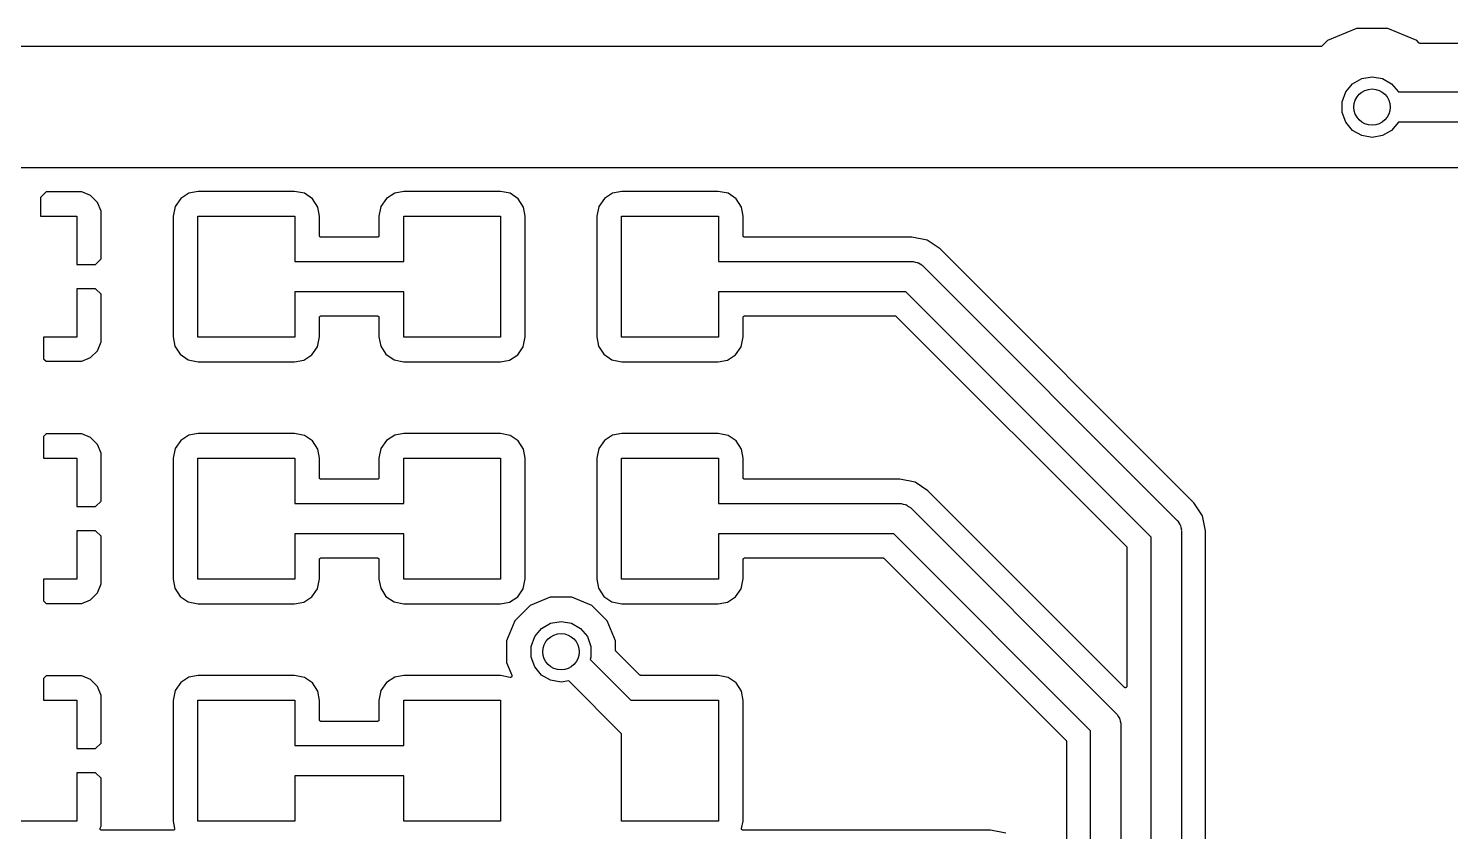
# Model space of a CAD drawing. Extents: x 0.3 to 75.7, y -92.7 to -2.
# Drawn here: x 12.4 to 24.15, y -64.49 to -57.85 of the extents above; entities that cross this region are included whole.
import ezdxf

# ---------------------------------------------------------------- set-up
doc = ezdxf.new("R2010")
doc.units = 0
doc.header["$MEASUREMENT"] = 0
doc.layers.add('BLACK', color=7, linetype='CONTINUOUS')

msp = doc.modelspace()

# ---------------------------------------------------------------- linework, layer by layer
at = {"layer": 'Black'}
for p, q in [((23.3713, -57.8499), (23.1323, -57.9486)), ((23.6299, -57.8501), (23.3713, -57.8499)), ((23.8687, -57.9493), (23.6299, -57.8501)), ((23.0755, -58), (4.513, -58)), ((23.076, -57.9999), (23.0755, -58)), ((23.0766, -58), (23.076, -57.9999)), ((23.0782, -57.9995), (23.0766, -58)), ((23.0799, -57.9992), (23.0782, -57.9995)), ((23.0804, -57.9989), (23.0799, -57.9992)), ((23.0809, -57.9988), (23.0804, -57.9989)), ((23.0823, -57.9978), (23.0809, -57.9988)), ((23.0838, -57.997), (23.0823, -57.9978)), ((23.0842, -57.9965), (23.0838, -57.997)), ((23.0846, -57.9962), (23.0842, -57.9965)), ((23.1323, -57.9486), (23.0846, -57.9962)), ((23.8905, -57.9712), (23.8687, -57.9493)), ((23.891, -57.9715), (23.8905, -57.9712)), ((23.8914, -57.972), (23.891, -57.9715)), ((23.8929, -57.9728), (23.8914, -57.972)), ((23.8942, -57.9738), (23.8929, -57.9728)), ((23.8948, -57.9739), (23.8942, -57.9738)), ((23.8953, -57.9742), (23.8948, -57.9739)), ((23.897, -57.9745), (23.8953, -57.9742)), ((23.8986, -57.9749), (23.897, -57.9745)), ((23.8992, -57.9749), (23.8986, -57.9749)), ((23.8997, -57.975), (23.8992, -57.9749)), ((30.3005, -57.975), (23.8997, -57.975)), ((23.3387, -58.3078), (23.4142, -58.2642)), ((23.4142, -58.2642), (23.5, -58.249)), ((23.5, -58.249), (23.5858, -58.2642)), ((23.5858, -58.2642), (23.6613, -58.3078)), ((23.2529, -58.4564), (23.2827, -58.3745)), ((23.2827, -58.3745), (23.3387, -58.3078)), ((23.6613, -58.3078), (23.7173, -58.3745)), ((23.7173, -58.3745), (23.7175, -58.375)), ((23.7175, -58.375), (25.6, -58.375)), ((23.2529, -58.5436), (23.2529, -58.4564)), ((23.2827, -58.6255), (23.2529, -58.5436)), ((23.7175, -58.625), (23.7173, -58.6255)), ((25.6, -58.625), (23.7175, -58.625)), ((23.3387, -58.6922), (23.2827, -58.6255)), ((23.4142, -58.7358), (23.3387, -58.6922)), ((23.5, -58.751), (23.4142, -58.7358)), ((23.5858, -58.7358), (23.5, -58.751)), ((23.6613, -58.6922), (23.5858, -58.7358)), ((23.7173, -58.6255), (23.6613, -58.6922)), ((0.288, -59), (25.562, -59)), ((12.5456, -59.2), (12.5, -59.2456)), ((12.8398, -59.2), (12.5456, -59.2)), ((12.9133, -59.2304), (12.8398, -59.2)), ((13.726, -59.21), (13.6578, -59.2538)), ((13.8012, -59.1958), (13.726, -59.21)), ((14.5987, -59.1958), (13.8012, -59.1958)), ((14.6793, -59.2122), (14.5987, -59.1958)), ((14.7462, -59.2578), (14.6793, -59.2122)), ((15.426, -59.21), (15.3578, -59.2538)), ((15.5012, -59.1958), (15.426, -59.21)), ((16.2987, -59.1958), (15.5012, -59.1958)), ((16.3793, -59.2122), (16.2987, -59.1958)), ((16.4462, -59.2578), (16.3793, -59.2122)), ((17.226, -59.21), (17.1578, -59.2538)), ((17.3012, -59.1958), (17.226, -59.21)), ((18.0987, -59.1958), (17.3012, -59.1958)), ((18.1793, -59.2122), (18.0987, -59.1958)), ((18.2462, -59.2578), (18.1793, -59.2122)), ((12.5, -59.2456), (12.5, -59.4)), ((12.9696, -59.2867), (12.9133, -59.2304)), ((13, -59.3602), (12.9696, -59.2867)), ((13.6122, -59.3207), (13.5958, -59.4013)), ((13.6578, -59.2538), (13.6122, -59.3207)), ((14.79, -59.326), (14.7462, -59.2578)), ((14.8042, -59.4012), (14.79, -59.326)), ((15.3122, -59.3207), (15.2958, -59.4013)), ((15.3578, -59.2538), (15.3122, -59.3207)), ((16.49, -59.326), (16.4462, -59.2578)), ((16.5042, -59.4012), (16.49, -59.326)), ((17.1122, -59.3207), (17.0958, -59.4013)), ((17.1578, -59.2538), (17.1122, -59.3207)), ((18.29, -59.326), (18.2462, -59.2578)), ((18.3042, -59.4012), (18.29, -59.326)), ((12.5, -59.4), (12.8, -59.4)), ((12.8, -59.4), (12.8, -59.8)), ((13, -59.4), (13, -59.3602)), ((13, -59.7544), (13, -59.4)), ((13.5958, -59.4013), (13.5958, -60.3988)), ((13.8, -60.4), (13.8, -59.4)), ((13.8, -59.4), (14.6, -59.4)), ((14.6, -59.4), (14.6, -59.775)), ((14.8042, -59.562), (14.8042, -59.4012)), ((15.2958, -59.4013), (15.2958, -59.562)), ((15.5, -59.775), (15.5, -59.4)), ((15.5, -59.4), (16.3, -59.4)), ((16.3, -59.4), (16.3, -60.4)), ((16.5042, -60.3987), (16.5042, -59.4012)), ((17.0958, -59.4013), (17.0958, -60.3988)), ((17.3, -60.4), (17.3, -59.4)), ((17.3, -59.4), (18.1, -59.4)), ((18.1, -59.4), (18.1, -59.775)), ((18.3042, -59.562), (18.3042, -59.4012)), ((14.8044, -59.5631), (14.8042, -59.562)), ((14.8044, -59.5643), (14.8044, -59.5631)), ((14.8048, -59.5653), (14.8044, -59.5643)), ((15.2956, -59.5643), (15.2952, -59.5653)), ((15.2958, -59.562), (15.2956, -59.5631)), ((15.2956, -59.5631), (15.2956, -59.5643)), ((18.3044, -59.5631), (18.3042, -59.562)), ((18.3044, -59.5643), (18.3044, -59.5631)), ((18.3048, -59.5653), (18.3044, -59.5643)), ((14.805, -59.5664), (14.8048, -59.5653)), ((14.8055, -59.5674), (14.805, -59.5664)), ((14.8059, -59.5685), (14.8055, -59.5674)), ((14.8066, -59.5694), (14.8059, -59.5685)), ((14.8072, -59.5704), (14.8066, -59.5694)), ((14.8081, -59.5711), (14.8072, -59.5704)), ((14.8088, -59.572), (14.8081, -59.5711)), ((14.8098, -59.5725), (14.8088, -59.572)), ((14.8107, -59.5733), (14.8098, -59.5725)), ((14.8117, -59.5736), (14.8107, -59.5733)), ((14.8127, -59.5742), (14.8117, -59.5736)), ((14.8138, -59.5744), (14.8127, -59.5742)), ((14.8149, -59.5748), (14.8138, -59.5744)), ((14.8161, -59.5748), (14.8149, -59.5748)), ((14.8172, -59.575), (14.8161, -59.5748)), ((15.2828, -59.575), (14.8172, -59.575)), ((15.2839, -59.5748), (15.2828, -59.575)), ((15.2851, -59.5748), (15.2839, -59.5748)), ((15.2862, -59.5744), (15.2851, -59.5748)), ((15.2873, -59.5742), (15.2862, -59.5744)), ((15.2883, -59.5736), (15.2873, -59.5742)), ((15.2893, -59.5733), (15.2883, -59.5736)), ((15.2902, -59.5725), (15.2893, -59.5733)), ((15.2912, -59.572), (15.2902, -59.5725)), ((15.2919, -59.5711), (15.2912, -59.572)), ((15.2928, -59.5704), (15.2919, -59.5711)), ((15.2934, -59.5694), (15.2928, -59.5704)), ((15.2941, -59.5685), (15.2934, -59.5694)), ((15.2945, -59.5674), (15.2941, -59.5685)), ((15.295, -59.5664), (15.2945, -59.5674)), ((15.2952, -59.5653), (15.295, -59.5664)), ((18.305, -59.5664), (18.3048, -59.5653)), ((18.3055, -59.5674), (18.305, -59.5664)), ((18.3059, -59.5685), (18.3055, -59.5674)), ((18.3066, -59.5694), (18.3059, -59.5685)), ((18.3072, -59.5704), (18.3066, -59.5694)), ((18.3081, -59.5711), (18.3072, -59.5704)), ((18.3088, -59.572), (18.3081, -59.5711)), ((18.3098, -59.5725), (18.3088, -59.572)), ((18.3107, -59.5733), (18.3098, -59.5725)), ((18.3117, -59.5736), (18.3107, -59.5733)), ((18.3127, -59.5742), (18.3117, -59.5736)), ((18.3138, -59.5744), (18.3127, -59.5742)), ((18.3149, -59.5748), (18.3138, -59.5744)), ((18.3161, -59.5748), (18.3149, -59.5748)), ((18.3172, -59.575), (18.3161, -59.5748)), ((19.6987, -59.575), (18.3172, -59.575)), ((19.8243, -59.6), (19.6987, -59.575)), ((19.9307, -59.6711), (19.8243, -59.6)), ((22.0289, -61.7693), (19.9307, -59.6711)), ((12.9544, -59.8), (13, -59.7544)), ((14.6, -59.775), (15.5, -59.775)), ((18.1, -59.775), (19.7, -59.775)), ((19.7, -59.775), (19.7054, -59.776)), ((19.7054, -59.776), (19.7109, -59.7755)), ((19.7109, -59.7755), (19.7267, -59.7797)), ((19.7267, -59.7797), (19.7428, -59.7825)), ((19.7428, -59.7825), (19.7475, -59.7853)), ((19.7475, -59.7853), (19.7528, -59.7867)), ((19.7528, -59.7867), (19.7662, -59.7961)), ((19.7662, -59.7961), (19.7803, -59.8042)), ((12.8, -59.8), (12.9544, -59.8)), ((19.7803, -59.8042), (19.7839, -59.8085)), ((19.7839, -59.8085), (19.7884, -59.8116)), ((19.7884, -59.8116), (21.8884, -61.9116)), ((12.8, -60), (12.8, -60.4)), ((12.9544, -60), (12.8, -60)), ((13, -60.0456), (12.9544, -60)), ((15.5, -60.025), (14.6, -60.025)), ((14.6, -60.025), (14.6, -60.4)), ((15.5, -60.4), (15.5, -60.025)), ((19.6482, -60.025), (18.1, -60.025)), ((18.1, -60.025), (18.1, -60.4)), ((21.675, -62.0518), (19.6482, -60.025)), ((13, -60.4398), (13, -60.0456)), ((14.8042, -60.238), (14.8044, -60.2369)), ((14.8042, -60.3987), (14.8042, -60.238)), ((14.8044, -60.2357), (14.8048, -60.2347)), ((14.8044, -60.2369), (14.8044, -60.2357)), ((14.8048, -60.2347), (14.805, -60.2336)), ((14.805, -60.2336), (14.8055, -60.2326)), ((14.8055, -60.2326), (14.8059, -60.2315)), ((14.8059, -60.2315), (14.8066, -60.2306)), ((14.8066, -60.2306), (14.8072, -60.2296)), ((14.8072, -60.2296), (14.8081, -60.2289)), ((14.8081, -60.2289), (14.8088, -60.228)), ((14.8088, -60.228), (14.8098, -60.2275)), ((14.8098, -60.2275), (14.8107, -60.2267)), ((14.8107, -60.2267), (14.8117, -60.2264)), ((14.8117, -60.2264), (14.8127, -60.2258)), ((14.8127, -60.2258), (14.8138, -60.2256)), ((14.8138, -60.2256), (14.8149, -60.2252)), ((14.8149, -60.2252), (14.8161, -60.2252)), ((14.8161, -60.2252), (14.8172, -60.225)), ((14.8172, -60.225), (15.2828, -60.225)), ((15.2828, -60.225), (15.2839, -60.2252)), ((15.2839, -60.2252), (15.2851, -60.2252)), ((15.2851, -60.2252), (15.2862, -60.2256)), ((15.2862, -60.2256), (15.2873, -60.2258)), ((15.2873, -60.2258), (15.2883, -60.2264)), ((15.2883, -60.2264), (15.2893, -60.2267)), ((15.2893, -60.2267), (15.2902, -60.2275)), ((15.2902, -60.2275), (15.2912, -60.228)), ((15.2912, -60.228), (15.2919, -60.2289)), ((15.2919, -60.2289), (15.2928, -60.2296)), ((15.2928, -60.2296), (15.2934, -60.2306)), ((15.2934, -60.2306), (15.2941, -60.2315)), ((15.2941, -60.2315), (15.2945, -60.2326)), ((15.2945, -60.2326), (15.295, -60.2336)), ((15.295, -60.2336), (15.2952, -60.2347)), ((15.2952, -60.2347), (15.2956, -60.2357)), ((15.2956, -60.2357), (15.2956, -60.2369)), ((15.2956, -60.2369), (15.2958, -60.238)), ((15.2958, -60.238), (15.2958, -60.3988)), ((18.3042, -60.238), (18.3044, -60.2369)), ((18.3042, -60.3987), (18.3042, -60.238)), ((18.3044, -60.2357), (18.3048, -60.2347)), ((18.3044, -60.2369), (18.3044, -60.2357)), ((18.3048, -60.2347), (18.305, -60.2336)), ((18.305, -60.2336), (18.3055, -60.2326)), ((18.3055, -60.2326), (18.3059, -60.2315)), ((18.3059, -60.2315), (18.3066, -60.2306)), ((18.3066, -60.2306), (18.3072, -60.2296)), ((18.3072, -60.2296), (18.3081, -60.2289)), ((18.3081, -60.2289), (18.3088, -60.228)), ((18.3088, -60.228), (18.3098, -60.2275)), ((18.3098, -60.2275), (18.3107, -60.2267)), ((18.3107, -60.2267), (18.3117, -60.2264)), ((18.3117, -60.2264), (18.3127, -60.2258)), ((18.3127, -60.2258), (18.3138, -60.2256)), ((18.3138, -60.2256), (18.3149, -60.2252)), ((18.3149, -60.2252), (18.3161, -60.2252)), ((18.3161, -60.2252), (18.3172, -60.225)), ((18.3172, -60.225), (19.56, -60.225)), ((19.56, -60.225), (19.5606, -60.2251)), ((19.5606, -60.2251), (19.5611, -60.225)), ((19.5611, -60.225), (19.5628, -60.2255)), ((19.5628, -60.2255), (19.5644, -60.2258)), ((19.5644, -60.2258), (19.5649, -60.2261)), ((19.5649, -60.2261), (19.5655, -60.2262)), ((19.5655, -60.2262), (19.5669, -60.2272)), ((19.5669, -60.2272), (19.5684, -60.228)), ((19.5684, -60.228), (19.5687, -60.2285)), ((19.5687, -60.2285), (19.5692, -60.2288)), ((19.5692, -60.2288), (21.4712, -62.1308)), ((12.8, -60.4), (12.525, -60.4)), ((12.525, -60.4), (12.525, -60.5794)), ((12.9696, -60.5133), (13, -60.4398)), ((13.5958, -60.3988), (13.61, -60.474)), ((13.61, -60.474), (13.6538, -60.5422)), ((14.6, -60.4), (13.8, -60.4)), ((14.7422, -60.5462), (14.7878, -60.4793)), ((14.7878, -60.4793), (14.8042, -60.3987)), ((15.2958, -60.3988), (15.31, -60.474)), ((15.31, -60.474), (15.3538, -60.5422)), ((16.3, -60.4), (15.5, -60.4)), ((16.4422, -60.5462), (16.4878, -60.4793)), ((16.4878, -60.4793), (16.5042, -60.3987)), ((17.0958, -60.3988), (17.11, -60.474)), ((17.11, -60.474), (17.1538, -60.5422)), ((18.1, -60.4), (17.3, -60.4)), ((18.2422, -60.5462), (18.2878, -60.4793)), ((18.2878, -60.4793), (18.3042, -60.3987)), ((12.525, -60.5794), (12.5456, -60.6)), ((12.5456, -60.6), (12.8398, -60.6)), ((12.8398, -60.6), (12.9133, -60.5696)), ((12.9133, -60.5696), (12.9696, -60.5133)), ((13.6538, -60.5422), (13.7207, -60.5878)), ((13.7207, -60.5878), (13.8013, -60.6042)), ((13.8013, -60.6042), (14.5988, -60.6042)), ((14.5988, -60.6042), (14.674, -60.59)), ((14.674, -60.59), (14.7422, -60.5462)), ((15.3538, -60.5422), (15.4207, -60.5878)), ((15.4207, -60.5878), (15.5013, -60.6042)), ((15.5013, -60.6042), (16.2988, -60.6042)), ((16.2988, -60.6042), (16.374, -60.59)), ((16.374, -60.59), (16.4422, -60.5462)), ((17.1538, -60.5422), (17.2207, -60.5878)), ((17.2207, -60.5878), (17.3013, -60.6042)), ((17.3013, -60.6042), (18.0988, -60.6042)), ((18.0988, -60.6042), (18.174, -60.59)), ((18.174, -60.59), (18.2422, -60.5462)), ((12.5456, -61.2), (12.525, -61.2206)), ((12.8398, -61.2), (12.5456, -61.2)), ((12.9133, -61.2304), (12.8398, -61.2)), ((13.8012, -61.1958), (13.726, -61.21)), ((14.5987, -61.1958), (13.8012, -61.1958)), ((14.6793, -61.2122), (14.5987, -61.1958)), ((15.5012, -61.1958), (15.426, -61.21)), ((16.2987, -61.1958), (15.5012, -61.1958)), ((16.3793, -61.2122), (16.2987, -61.1958)), ((17.3012, -61.1958), (17.226, -61.21)), ((18.0987, -61.1958), (17.3012, -61.1958)), ((18.1793, -61.2122), (18.0987, -61.1958)), ((12.525, -61.2206), (12.525, -61.4)), ((12.9696, -61.2867), (12.9133, -61.2304)), ((13, -61.3602), (12.9696, -61.2867)), ((13.6122, -61.3207), (13.5958, -61.4013)), ((13.6578, -61.2538), (13.6122, -61.3207)), ((13.726, -61.21), (13.6578, -61.2538)), ((14.7462, -61.2578), (14.6793, -61.2122)), ((14.79, -61.326), (14.7462, -61.2578)), ((14.8042, -61.4012), (14.79, -61.326)), ((15.3122, -61.3207), (15.2958, -61.4013)), ((15.3578, -61.2538), (15.3122, -61.3207)), ((15.426, -61.21), (15.3578, -61.2538)), ((16.4462, -61.2578), (16.3793, -61.2122)), ((16.49, -61.326), (16.4462, -61.2578)), ((16.5042, -61.4012), (16.49, -61.326)), ((17.1122, -61.3207), (17.0958, -61.4013)), ((17.1578, -61.2538), (17.1122, -61.3207)), ((17.226, -61.21), (17.1578, -61.2538)), ((18.2462, -61.2578), (18.1793, -61.2122)), ((18.29, -61.326), (18.2462, -61.2578)), ((18.3042, -61.4012), (18.29, -61.326)), ((12.525, -61.4), (12.8, -61.4)), ((12.8, -61.4), (12.8, -61.8)), ((13, -61.4), (13, -61.3602)), ((13, -61.7544), (13, -61.4)), ((13.5958, -61.4013), (13.5958, -62.3988)), ((13.8, -62.4), (13.8, -61.4)), ((13.8, -61.4), (14.6, -61.4)), ((14.6, -61.4), (14.6, -61.775)), ((14.8042, -61.562), (14.8042, -61.4012)), ((15.2958, -61.4013), (15.2958, -61.562)), ((15.5, -61.775), (15.5, -61.4)), ((15.5, -61.4), (16.3, -61.4)), ((16.3, -61.4), (16.3, -62.4)), ((16.5042, -62.3987), (16.5042, -61.4012)), ((17.0958, -61.4013), (17.0958, -62.3988)), ((17.3, -62.4), (17.3, -61.4)), ((17.3, -61.4), (18.1, -61.4)), ((18.1, -61.4), (18.1, -61.775)), ((18.3042, -61.562), (18.3042, -61.4012)), ((14.8044, -61.5631), (14.8042, -61.562)), ((15.2958, -61.562), (15.2956, -61.5631)), ((18.3044, -61.5631), (18.3042, -61.562)), ((14.8044, -61.5643), (14.8044, -61.5631)), ((14.8048, -61.5653), (14.8044, -61.5643)), ((14.805, -61.5664), (14.8048, -61.5653)), ((14.8055, -61.5674), (14.805, -61.5664)), ((14.8059, -61.5685), (14.8055, -61.5674)), ((14.8066, -61.5694), (14.8059, -61.5685)), ((14.8072, -61.5704), (14.8066, -61.5694)), ((14.8081, -61.5711), (14.8072, -61.5704)), ((14.8088, -61.572), (14.8081, -61.5711)), ((14.8098, -61.5725), (14.8088, -61.572)), ((14.8107, -61.5733), (14.8098, -61.5725)), ((14.8117, -61.5736), (14.8107, -61.5733)), ((14.8127, -61.5742), (14.8117, -61.5736)), ((14.8138, -61.5744), (14.8127, -61.5742)), ((14.8149, -61.5748), (14.8138, -61.5744)), ((14.8161, -61.5748), (14.8149, -61.5748)), ((14.8172, -61.575), (14.8161, -61.5748)), ((15.2828, -61.575), (14.8172, -61.575)), ((15.2839, -61.5748), (15.2828, -61.575)), ((15.2851, -61.5748), (15.2839, -61.5748)), ((15.2862, -61.5744), (15.2851, -61.5748)), ((15.2873, -61.5742), (15.2862, -61.5744)), ((15.2883, -61.5736), (15.2873, -61.5742)), ((15.2893, -61.5733), (15.2883, -61.5736)), ((15.2902, -61.5725), (15.2893, -61.5733)), ((15.2912, -61.572), (15.2902, -61.5725)), ((15.2919, -61.5711), (15.2912, -61.572)), ((15.2928, -61.5704), (15.2919, -61.5711)), ((15.2934, -61.5694), (15.2928, -61.5704)), ((15.2941, -61.5685), (15.2934, -61.5694)), ((15.2945, -61.5674), (15.2941, -61.5685)), ((15.295, -61.5664), (15.2945, -61.5674)), ((15.2952, -61.5653), (15.295, -61.5664)), ((15.2956, -61.5643), (15.2952, -61.5653)), ((15.2956, -61.5631), (15.2956, -61.5643)), ((18.3044, -61.5643), (18.3044, -61.5631)), ((18.3048, -61.5653), (18.3044, -61.5643)), ((18.305, -61.5664), (18.3048, -61.5653)), ((18.3055, -61.5674), (18.305, -61.5664)), ((18.3059, -61.5685), (18.3055, -61.5674)), ((18.3066, -61.5694), (18.3059, -61.5685)), ((18.3072, -61.5704), (18.3066, -61.5694)), ((18.3081, -61.5711), (18.3072, -61.5704)), ((18.3088, -61.572), (18.3081, -61.5711)), ((18.3098, -61.5725), (18.3088, -61.572)), ((18.3107, -61.5733), (18.3098, -61.5725)), ((18.3117, -61.5736), (18.3107, -61.5733)), ((18.3127, -61.5742), (18.3117, -61.5736)), ((18.3138, -61.5744), (18.3127, -61.5742)), ((18.3149, -61.5748), (18.3138, -61.5744)), ((18.3161, -61.5748), (18.3149, -61.5748)), ((18.3172, -61.575), (18.3161, -61.5748)), ((19.5987, -61.575), (18.3172, -61.575)), ((19.7243, -61.6), (19.5987, -61.575)), ((19.8307, -61.6711), (19.7243, -61.6)), ((21.4528, -63.2932), (19.8307, -61.6711)), ((12.9544, -61.8), (13, -61.7544)), ((14.6, -61.775), (15.5, -61.775)), ((18.1, -61.775), (19.6, -61.775)), ((19.6, -61.775), (19.6054, -61.776)), ((19.6054, -61.776), (19.6109, -61.7755)), ((19.6109, -61.7755), (19.6267, -61.7797)), ((19.6267, -61.7797), (19.6428, -61.7825)), ((19.6428, -61.7825), (19.6475, -61.7853)), ((19.6475, -61.7853), (19.6528, -61.7867)), ((19.6528, -61.7867), (19.6662, -61.7961)), ((19.6662, -61.7961), (19.6803, -61.8042)), ((22.1, -61.8757), (22.0289, -61.7693)), ((12.8, -61.8), (12.9544, -61.8)), ((19.6803, -61.8042), (19.6839, -61.8085)), ((19.6839, -61.8085), (19.6884, -61.8116)), ((19.6884, -61.8116), (21.3884, -63.5116)), ((21.8884, -61.9116), (21.8915, -61.9161)), ((22.125, -62.0013), (22.1, -61.8757)), ((12.8, -62), (12.8, -62.4)), ((12.9544, -62), (12.8, -62)), ((13, -62.0456), (12.9544, -62)), ((15.5, -62.025), (14.6, -62.025)), ((14.6, -62.025), (14.6, -62.4)), ((15.5, -62.4), (15.5, -62.025)), ((19.5482, -62.025), (18.1, -62.025)), ((18.1, -62.025), (18.1, -62.4)), ((21.175, -63.6518), (19.5482, -62.025)), ((21.8915, -61.9161), (21.8958, -61.9197)), ((21.8958, -61.9197), (21.9039, -61.9338)), ((21.9039, -61.9338), (21.9133, -61.9472)), ((21.9133, -61.9472), (21.9147, -61.9525)), ((21.9147, -61.9525), (21.9175, -61.9572)), ((21.9175, -61.9572), (21.9203, -61.9733)), ((21.9203, -61.9733), (21.9245, -61.9891)), ((21.9245, -61.9891), (21.924, -61.9946)), ((21.924, -61.9946), (21.925, -62)), ((21.925, -62), (21.925, -66.0662)), ((22.125, -65.978), (22.125, -62.0013)), ((13, -62.4398), (13, -62.0456)), ((21.4712, -62.1308), (21.4715, -62.1313)), ((21.4715, -62.1313), (21.472, -62.1316)), ((21.472, -62.1316), (21.4728, -62.1331)), ((21.4728, -62.1331), (21.4738, -62.1345)), ((21.4738, -62.1345), (21.4739, -62.1351)), ((21.4739, -62.1351), (21.4742, -62.1356)), ((21.4742, -62.1356), (21.4745, -62.1372)), ((21.4745, -62.1372), (21.475, -62.1389)), ((21.475, -62.1389), (21.4749, -62.1394)), ((21.4749, -62.1394), (21.475, -62.14)), ((21.475, -62.14), (21.475, -63.284)), ((21.675, -66.118), (21.675, -62.0518)), ((14.8042, -62.238), (14.8044, -62.2369)), ((14.8042, -62.3987), (14.8042, -62.238)), ((14.8044, -62.2357), (14.8048, -62.2347)), ((14.8044, -62.2369), (14.8044, -62.2357)), ((14.8048, -62.2347), (14.805, -62.2336)), ((14.805, -62.2336), (14.8055, -62.2326)), ((14.8055, -62.2326), (14.8059, -62.2315)), ((14.8059, -62.2315), (14.8066, -62.2306)), ((14.8066, -62.2306), (14.8072, -62.2296)), ((14.8072, -62.2296), (14.8081, -62.2289)), ((14.8081, -62.2289), (14.8088, -62.228)), ((14.8088, -62.228), (14.8098, -62.2275)), ((14.8098, -62.2275), (14.8107, -62.2267)), ((14.8107, -62.2267), (14.8117, -62.2264)), ((14.8117, -62.2264), (14.8127, -62.2258)), ((14.8127, -62.2258), (14.8138, -62.2256)), ((14.8138, -62.2256), (14.8149, -62.2252)), ((14.8149, -62.2252), (14.8161, -62.2252)), ((14.8161, -62.2252), (14.8172, -62.225)), ((14.8172, -62.225), (15.2828, -62.225)), ((15.2828, -62.225), (15.2839, -62.2252)), ((15.2839, -62.2252), (15.2851, -62.2252)), ((15.2851, -62.2252), (15.2862, -62.2256)), ((15.2862, -62.2256), (15.2873, -62.2258)), ((15.2873, -62.2258), (15.2883, -62.2264)), ((15.2883, -62.2264), (15.2893, -62.2267)), ((15.2893, -62.2267), (15.2902, -62.2275)), ((15.2902, -62.2275), (15.2912, -62.228)), ((15.2912, -62.228), (15.2919, -62.2289)), ((15.2919, -62.2289), (15.2928, -62.2296)), ((15.2928, -62.2296), (15.2934, -62.2306)), ((15.2934, -62.2306), (15.2941, -62.2315)), ((15.2941, -62.2315), (15.2945, -62.2326)), ((15.2945, -62.2326), (15.295, -62.2336)), ((15.295, -62.2336), (15.2952, -62.2347)), ((15.2952, -62.2347), (15.2956, -62.2357)), ((15.2956, -62.2357), (15.2956, -62.2369)), ((15.2956, -62.2369), (15.2958, -62.238)), ((15.2958, -62.238), (15.2958, -62.3988)), ((18.3042, -62.238), (18.3044, -62.2369)), ((18.3042, -62.3987), (18.3042, -62.238)), ((18.3044, -62.2357), (18.3048, -62.2347)), ((18.3044, -62.2369), (18.3044, -62.2357)), ((18.3048, -62.2347), (18.305, -62.2336)), ((18.305, -62.2336), (18.3055, -62.2326)), ((18.3055, -62.2326), (18.3059, -62.2315)), ((18.3059, -62.2315), (18.3066, -62.2306)), ((18.3066, -62.2306), (18.3072, -62.2296)), ((18.3072, -62.2296), (18.3081, -62.2289)), ((18.3081, -62.2289), (18.3088, -62.228)), ((18.3088, -62.228), (18.3098, -62.2275)), ((18.3098, -62.2275), (18.3107, -62.2267)), ((18.3107, -62.2267), (18.3117, -62.2264)), ((18.3117, -62.2264), (18.3127, -62.2258)), ((18.3127, -62.2258), (18.3138, -62.2256)), ((18.3138, -62.2256), (18.3149, -62.2252)), ((18.3149, -62.2252), (18.3161, -62.2252)), ((18.3161, -62.2252), (18.3172, -62.225)), ((18.3172, -62.225), (19.46, -62.225)), ((19.46, -62.225), (19.4606, -62.2251)), ((19.4606, -62.2251), (19.4611, -62.225)), ((19.4611, -62.225), (19.4628, -62.2255)), ((19.4628, -62.2255), (19.4644, -62.2258)), ((19.4644, -62.2258), (19.4649, -62.2261)), ((19.4649, -62.2261), (19.4655, -62.2262)), ((19.4655, -62.2262), (19.4669, -62.2272)), ((19.4669, -62.2272), (19.4684, -62.228)), ((19.4684, -62.228), (19.4687, -62.2285)), ((19.4687, -62.2285), (19.4692, -62.2288)), ((19.4692, -62.2288), (20.9712, -63.7308)), ((12.8, -62.4), (12.525, -62.4)), ((12.525, -62.4), (12.525, -62.5794)), ((12.9696, -62.5133), (13, -62.4398)), ((13.5958, -62.3988), (13.61, -62.474)), ((13.61, -62.474), (13.6538, -62.5422)), ((14.6, -62.4), (13.8, -62.4)), ((14.7422, -62.5462), (14.7878, -62.4793)), ((14.7878, -62.4793), (14.8042, -62.3987)), ((15.2958, -62.3988), (15.31, -62.474)), ((15.31, -62.474), (15.3538, -62.5422)), ((16.3, -62.4), (15.5, -62.4)), ((16.4422, -62.5462), (16.4878, -62.4793)), ((16.4878, -62.4793), (16.5042, -62.3987)), ((17.0958, -62.3988), (17.11, -62.474)), ((17.11, -62.474), (17.1538, -62.5422)), ((18.1, -62.4), (17.3, -62.4)), ((18.2422, -62.5462), (18.2878, -62.4793)), ((18.2878, -62.4793), (18.3042, -62.3987)), ((12.525, -62.5794), (12.5456, -62.6)), ((12.5456, -62.6), (12.8398, -62.6)), ((12.8398, -62.6), (12.9133, -62.5696)), ((12.9133, -62.5696), (12.9696, -62.5133)), ((13.6538, -62.5422), (13.7207, -62.5878)), ((13.7207, -62.5878), (13.8013, -62.6042)), ((13.8013, -62.6042), (14.5988, -62.6042)), ((14.5988, -62.6042), (14.674, -62.59)), ((14.674, -62.59), (14.7422, -62.5462)), ((15.3538, -62.5422), (15.4207, -62.5878)), ((15.4207, -62.5878), (15.5013, -62.6042)), ((15.5013, -62.6042), (16.2988, -62.6042)), ((16.2988, -62.6042), (16.374, -62.59)), ((16.374, -62.59), (16.4422, -62.5462)), ((16.5454, -62.6183), (16.4187, -62.7448)), ((16.7109, -62.5499), (16.5454, -62.6183)), ((16.8899, -62.5501), (16.7109, -62.5499)), ((17.0552, -62.6187), (16.8899, -62.5501)), ((17.1817, -62.7454), (17.0552, -62.6187)), ((17.1538, -62.5422), (17.2207, -62.5878)), ((17.2207, -62.5878), (17.3013, -62.6042)), ((17.3013, -62.6042), (18.0988, -62.6042)), ((18.0988, -62.6042), (18.174, -62.59)), ((18.174, -62.59), (18.2422, -62.5462)), ((16.4187, -62.7448), (16.3501, -62.9101)), ((16.5827, -62.8745), (16.6387, -62.8078)), ((16.6387, -62.8078), (16.7142, -62.7642)), ((16.7142, -62.7642), (16.8, -62.749)), ((16.8, -62.749), (16.8858, -62.7642)), ((16.8858, -62.7642), (16.9613, -62.8078)), ((16.9613, -62.8078), (17.0173, -62.8745)), ((17.2501, -62.9109), (17.1817, -62.7454)), ((16.3501, -62.9101), (16.3499, -63.0891)), ((16.5529, -62.9564), (16.5827, -62.8745)), ((16.5529, -63.0436), (16.5529, -62.9564)), ((17.0173, -62.8745), (17.0471, -62.9564)), ((17.0471, -62.9564), (17.0471, -63.0436)), ((17.25, -62.985), (17.2501, -62.9109)), ((16.3499, -63.0891), (16.3934, -63.1943)), ((16.5827, -63.1255), (16.5529, -63.0436)), ((17.0471, -63.0436), (17.04, -63.0632)), ((17.04, -63.0632), (17.3768, -63.4)), ((17.2501, -62.9856), (17.25, -62.985)), ((17.2501, -62.9861), (17.2501, -62.9856)), ((17.2505, -62.9878), (17.2501, -62.9861)), ((17.2508, -62.9894), (17.2505, -62.9878)), ((17.2511, -62.9899), (17.2508, -62.9894)), ((17.2512, -62.9905), (17.2511, -62.9899)), ((17.2522, -62.9919), (17.2512, -62.9905)), ((17.253, -62.9934), (17.2522, -62.9919)), ((17.2535, -62.9937), (17.253, -62.9934)), ((17.2538, -62.9942), (17.2535, -62.9937)), ((17.4516, -63.192), (17.2538, -62.9942)), ((12.5456, -63.2), (12.525, -63.2206)), ((12.8398, -63.2), (12.5456, -63.2)), ((12.9133, -63.2304), (12.8398, -63.2)), ((13.8012, -63.1958), (13.726, -63.21)), ((14.5987, -63.1958), (13.8012, -63.1958)), ((14.6793, -63.2122), (14.5987, -63.1958)), ((15.5012, -63.1958), (15.426, -63.21)), ((16.2987, -63.1958), (15.5012, -63.1958)), ((16.3788, -63.212), (16.2987, -63.1958)), ((16.3925, -63.2056), (16.3917, -63.2072)), ((16.3935, -63.2041), (16.3925, -63.2056)), ((16.3934, -63.1943), (16.3935, -63.1948)), ((16.3935, -63.1948), (16.3937, -63.1952)), ((16.3936, -63.2036), (16.3935, -63.2041)), ((16.3938, -63.2032), (16.3936, -63.2036)), ((16.3937, -63.1952), (16.394, -63.197)), ((16.394, -63.2014), (16.3938, -63.2032)), ((16.394, -63.197), (16.3944, -63.1988)), ((16.3944, -63.1996), (16.394, -63.2014)), ((16.3944, -63.1988), (16.3943, -63.1992)), ((16.3943, -63.1992), (16.3944, -63.1996)), ((16.6387, -63.1922), (16.5827, -63.1255)), ((16.7142, -63.2358), (16.6387, -63.1922)), ((17.4521, -63.1923), (17.4516, -63.192)), ((17.4525, -63.1928), (17.4521, -63.1923)), ((17.4539, -63.1936), (17.4525, -63.1928)), ((17.4553, -63.1946), (17.4539, -63.1936)), ((17.4559, -63.1948), (17.4553, -63.1946)), ((17.4564, -63.195), (17.4559, -63.1948)), ((17.4581, -63.1953), (17.4564, -63.195)), ((17.4597, -63.1958), (17.4581, -63.1953)), ((17.4603, -63.1957), (17.4597, -63.1958)), ((17.4608, -63.1958), (17.4603, -63.1957)), ((18.0987, -63.1958), (17.4608, -63.1958)), ((18.1793, -63.2122), (18.0987, -63.1958)), ((12.525, -63.2206), (12.525, -63.4)), ((12.9696, -63.2867), (12.9133, -63.2304)), ((13, -63.3602), (12.9696, -63.2867)), ((13.6122, -63.3207), (13.5958, -63.4013)), ((13.6578, -63.2538), (13.6122, -63.3207)), ((13.726, -63.21), (13.6578, -63.2538)), ((14.7462, -63.2578), (14.6793, -63.2122)), ((14.79, -63.326), (14.7462, -63.2578)), ((15.3122, -63.3207), (15.2958, -63.4013)), ((15.3578, -63.2538), (15.3122, -63.3207)), ((15.426, -63.21), (15.3578, -63.2538)), ((16.3793, -63.2121), (16.3788, -63.212)), ((16.3797, -63.2122), (16.3793, -63.2121)), ((16.3815, -63.2121), (16.3797, -63.2122)), ((16.3833, -63.2122), (16.3815, -63.2121)), ((16.3837, -63.212), (16.3833, -63.2122)), ((16.3842, -63.212), (16.3837, -63.212)), ((16.3859, -63.2113), (16.3842, -63.212)), ((16.3876, -63.2107), (16.3859, -63.2113)), ((16.3879, -63.2105), (16.3876, -63.2107)), ((16.3884, -63.2103), (16.3879, -63.2105)), ((16.3897, -63.209), (16.3884, -63.2103)), ((16.3911, -63.2079), (16.3897, -63.209)), ((16.3914, -63.2075), (16.3911, -63.2079)), ((16.3917, -63.2072), (16.3914, -63.2075)), ((16.8, -63.251), (16.7142, -63.2358)), ((16.8631, -63.2398), (16.8, -63.251)), ((17.3, -63.6768), (16.8631, -63.2398)), ((18.2462, -63.2578), (18.1793, -63.2122)), ((18.29, -63.326), (18.2462, -63.2578)), ((21.4542, -63.2942), (21.4528, -63.2932)), ((21.4555, -63.2953), (21.4542, -63.2942)), ((21.456, -63.2954), (21.4555, -63.2953)), ((21.4565, -63.2958), (21.456, -63.2954)), ((21.4581, -63.2962), (21.4565, -63.2958)), ((21.4597, -63.2968), (21.4581, -63.2962)), ((21.4603, -63.2968), (21.4597, -63.2968)), ((21.4609, -63.2969), (21.4603, -63.2968)), ((21.4626, -63.2968), (21.4609, -63.2969)), ((21.4643, -63.2968), (21.4626, -63.2968)), ((21.4648, -63.2966), (21.4643, -63.2968)), ((21.4654, -63.2966), (21.4648, -63.2966)), ((21.4669, -63.2958), (21.4654, -63.2966)), ((21.4685, -63.2953), (21.4669, -63.2958)), ((21.4689, -63.2949), (21.4685, -63.2953)), ((21.4695, -63.2946), (21.4689, -63.2949)), ((21.4707, -63.2934), (21.4695, -63.2946)), ((21.472, -63.2924), (21.4707, -63.2934)), ((21.4722, -63.2919), (21.472, -63.2924)), ((21.4726, -63.2915), (21.4722, -63.2919)), ((21.4734, -63.2899), (21.4726, -63.2915)), ((21.4742, -63.2884), (21.4734, -63.2899)), ((21.4743, -63.2879), (21.4742, -63.2884)), ((21.4746, -63.2874), (21.4743, -63.2879)), ((21.4747, -63.2857), (21.4746, -63.2874)), ((21.475, -63.284), (21.4747, -63.2857)), ((12.525, -63.4), (12.8, -63.4)), ((12.8, -63.4), (12.8, -63.8)), ((13, -63.7544), (13, -63.3602)), ((13.5958, -63.4013), (13.5958, -64.3988)), ((13.8, -64.4), (13.8, -63.4)), ((13.8, -63.4), (14.6, -63.4)), ((14.6, -63.4), (14.6, -63.775)), ((14.8042, -63.4012), (14.79, -63.326)), ((14.8042, -63.562), (14.8042, -63.4012)), ((15.2958, -63.4013), (15.2958, -63.562)), ((15.5, -63.775), (15.5, -63.4)), ((15.5, -63.4), (16.3, -63.4)), ((16.3, -63.4), (16.3, -64.4)), ((17.3768, -63.4), (18.1, -63.4)), ((18.1, -63.4), (18.1, -64.4)), ((18.3042, -63.4012), (18.29, -63.326)), ((18.3042, -64.3987), (18.3042, -63.4012)), ((21.3884, -63.5116), (21.3915, -63.5161)), ((21.3915, -63.5161), (21.3958, -63.5197)), ((21.3958, -63.5197), (21.4039, -63.5338)), ((21.4039, -63.5338), (21.4133, -63.5472)), ((21.4133, -63.5472), (21.4147, -63.5525)), ((21.4147, -63.5525), (21.4175, -63.5572)), ((21.4175, -63.5572), (21.4203, -63.5733)), ((14.8044, -63.5631), (14.8042, -63.562)), ((14.8044, -63.5643), (14.8044, -63.5631)), ((14.8048, -63.5653), (14.8044, -63.5643)), ((14.805, -63.5664), (14.8048, -63.5653)), ((14.8055, -63.5674), (14.805, -63.5664)), ((14.8059, -63.5685), (14.8055, -63.5674)), ((14.8066, -63.5694), (14.8059, -63.5685)), ((14.8072, -63.5704), (14.8066, -63.5694)), ((14.8081, -63.5711), (14.8072, -63.5704)), ((14.8088, -63.572), (14.8081, -63.5711)), ((14.8098, -63.5725), (14.8088, -63.572)), ((14.8107, -63.5733), (14.8098, -63.5725)), ((14.8117, -63.5736), (14.8107, -63.5733)), ((14.8127, -63.5742), (14.8117, -63.5736)), ((14.8138, -63.5744), (14.8127, -63.5742)), ((14.8149, -63.5748), (14.8138, -63.5744)), ((14.8161, -63.5748), (14.8149, -63.5748)), ((14.8172, -63.575), (14.8161, -63.5748)), ((15.2828, -63.575), (14.8172, -63.575)), ((15.2839, -63.5748), (15.2828, -63.575)), ((15.2851, -63.5748), (15.2839, -63.5748)), ((15.2862, -63.5744), (15.2851, -63.5748)), ((15.2873, -63.5742), (15.2862, -63.5744)), ((15.2883, -63.5736), (15.2873, -63.5742)), ((15.2893, -63.5733), (15.2883, -63.5736)), ((15.2902, -63.5725), (15.2893, -63.5733)), ((15.2912, -63.572), (15.2902, -63.5725)), ((15.2919, -63.5711), (15.2912, -63.572)), ((15.2928, -63.5704), (15.2919, -63.5711)), ((15.2934, -63.5694), (15.2928, -63.5704)), ((15.2941, -63.5685), (15.2934, -63.5694)), ((15.2945, -63.5674), (15.2941, -63.5685)), ((15.295, -63.5664), (15.2945, -63.5674)), ((15.2952, -63.5653), (15.295, -63.5664)), ((15.2956, -63.5643), (15.2952, -63.5653)), ((15.2958, -63.562), (15.2956, -63.5631)), ((15.2956, -63.5631), (15.2956, -63.5643)), ((17.3, -64.4), (17.3, -63.6768)), ((21.175, -66.3251), (21.175, -63.6518)), ((21.4203, -63.5733), (21.4245, -63.5891)), ((21.4245, -63.5891), (21.424, -63.5946)), ((21.424, -63.5946), (21.425, -63.6)), ((21.425, -63.6), (21.425, -66.2734)), ((12.9544, -63.8), (13, -63.7544)), ((14.6, -63.775), (15.5, -63.775)), ((20.9712, -63.7308), (20.9715, -63.7313)), ((20.9715, -63.7313), (20.972, -63.7316)), ((20.972, -63.7316), (20.9728, -63.7331)), ((20.9728, -63.7331), (20.9738, -63.7345)), ((20.9738, -63.7345), (20.9739, -63.7351)), ((20.9739, -63.7351), (20.9742, -63.7356)), ((20.9742, -63.7356), (20.9745, -63.7372)), ((20.9745, -63.7372), (20.9749, -63.7389)), ((20.9749, -63.7389), (20.9749, -63.7394)), ((20.9749, -63.7394), (20.975, -63.74)), ((20.975, -63.74), (20.975, -64.934)), ((12.8, -63.8), (12.9544, -63.8)), ((12.9544, -64), (12.8, -64)), ((12.8, -64), (12.8, -64.4)), ((13, -64.0456), (12.9544, -64)), ((15.5, -64.025), (14.6, -64.025)), ((14.6, -64.025), (14.6, -64.4)), ((15.5, -64.4), (15.5, -64.025)), ((13, -64.4398), (13, -64.0456)), ((12.8, -64.4), (12, -64.4)), ((12.9919, -64.4614), (12.9921, -64.4606)), ((12.9921, -64.4628), (12.9919, -64.4614)), ((12.9921, -64.4597), (12.9926, -64.4584)), ((12.9921, -64.4606), (12.9921, -64.4597)), ((12.9921, -64.4643), (12.9921, -64.4628)), ((12.9924, -64.4651), (12.9921, -64.4643)), ((12.9925, -64.4659), (12.9924, -64.4651)), ((12.9931, -64.4672), (12.9925, -64.4659)), ((12.9926, -64.4584), (12.9929, -64.457)), ((12.9929, -64.457), (13, -64.4398)), ((12.9936, -64.4685), (12.9931, -64.4672)), ((12.9942, -64.4692), (12.9936, -64.4685)), ((12.9946, -64.4699), (12.9942, -64.4692)), ((12.9956, -64.4709), (12.9946, -64.4699)), ((12.9965, -64.472), (12.9956, -64.4709)), ((12.9973, -64.4724), (12.9965, -64.472)), ((12.9979, -64.473), (12.9973, -64.4724)), ((12.9992, -64.4735), (12.9979, -64.473)), ((13.0004, -64.4742), (12.9992, -64.4735)), ((13.0013, -64.4744), (13.0004, -64.4742)), ((13.0021, -64.4747), (13.0013, -64.4744)), ((13.0035, -64.4748), (13.0021, -64.4747)), ((13.0049, -64.475), (13.0035, -64.4748)), ((13.5945, -64.475), (13.0049, -64.475)), ((13.5946, -64.475), (13.5945, -64.475)), ((13.5969, -64.4746), (13.5946, -64.475)), ((13.5946, -64.475), (13.5946, -64.475)), ((13.5958, -64.3988), (13.6073, -64.4596)), ((13.5989, -64.4742), (13.5969, -64.4746)), ((13.599, -64.4742), (13.5989, -64.4742)), ((13.5991, -64.4742), (13.599, -64.4742)), ((13.601, -64.473), (13.5991, -64.4742)), ((13.6029, -64.472), (13.601, -64.473)), ((13.603, -64.4719), (13.6029, -64.4719)), ((13.6029, -64.4719), (13.6029, -64.472)), ((13.6043, -64.4702), (13.603, -64.4719)), ((13.6058, -64.4685), (13.6043, -64.4702)), ((13.6065, -64.4663), (13.6058, -64.4684)), ((13.6058, -64.4684), (13.6058, -64.4684)), ((13.6058, -64.4684), (13.6058, -64.4685)), ((13.6073, -64.4643), (13.6065, -64.4663)), ((13.6073, -64.4596), (13.6073, -64.4597)), ((13.6073, -64.4597), (13.6073, -64.4597)), ((13.6073, -64.4597), (13.6073, -64.462)), ((13.6073, -64.462), (13.6073, -64.4641)), ((13.6073, -64.4641), (13.6073, -64.4642)), ((13.6073, -64.4642), (13.6073, -64.4643)), ((14.6, -64.4), (13.8, -64.4)), ((16.3, -64.4), (15.5, -64.4)), ((18.1, -64.4), (17.3, -64.4)), ((18.2918, -64.4597), (18.2919, -64.4596)), ((18.2918, -64.4619), (18.2918, -64.4597)), ((18.2918, -64.4639), (18.2918, -64.4619)), ((18.2918, -64.4641), (18.2918, -64.4639)), ((18.2918, -64.4643), (18.2918, -64.4641)), ((18.2925, -64.4662), (18.2918, -64.4643)), ((18.2919, -64.4594), (18.3042, -64.3987)), ((18.2919, -64.4596), (18.2919, -64.4594)), ((18.2932, -64.4682), (18.2925, -64.4662)), ((18.2933, -64.4683), (18.2932, -64.4682)), ((18.2934, -64.4685), (18.2933, -64.4683)), ((18.2947, -64.4701), (18.2934, -64.4685)), ((18.296, -64.4717), (18.2947, -64.4701)), ((18.2962, -64.4718), (18.296, -64.4717)), ((18.2963, -64.472), (18.2962, -64.4718)), ((18.2981, -64.473), (18.2963, -64.472)), ((18.2999, -64.4741), (18.2981, -64.473)), ((18.3, -64.4741), (18.2999, -64.4741)), ((18.3002, -64.4742), (18.3, -64.4741)), ((18.3022, -64.4746), (18.3002, -64.4742)), ((18.3043, -64.475), (18.3022, -64.4746)), ((18.3045, -64.475), (18.3043, -64.475)), ((18.3046, -64.475), (18.3045, -64.475)), ((20.3487, -64.475), (18.3046, -64.475)), ((20.4743, -64.5), (20.3487, -64.475))]:
    msp.add_line(p, q, dxfattribs=at)
for centre in [(23.5, -58.5), (16.8, -63)]:
    msp.add_circle(centre, 0.15, dxfattribs=at)

doc.saveas('drawing.dxf')
